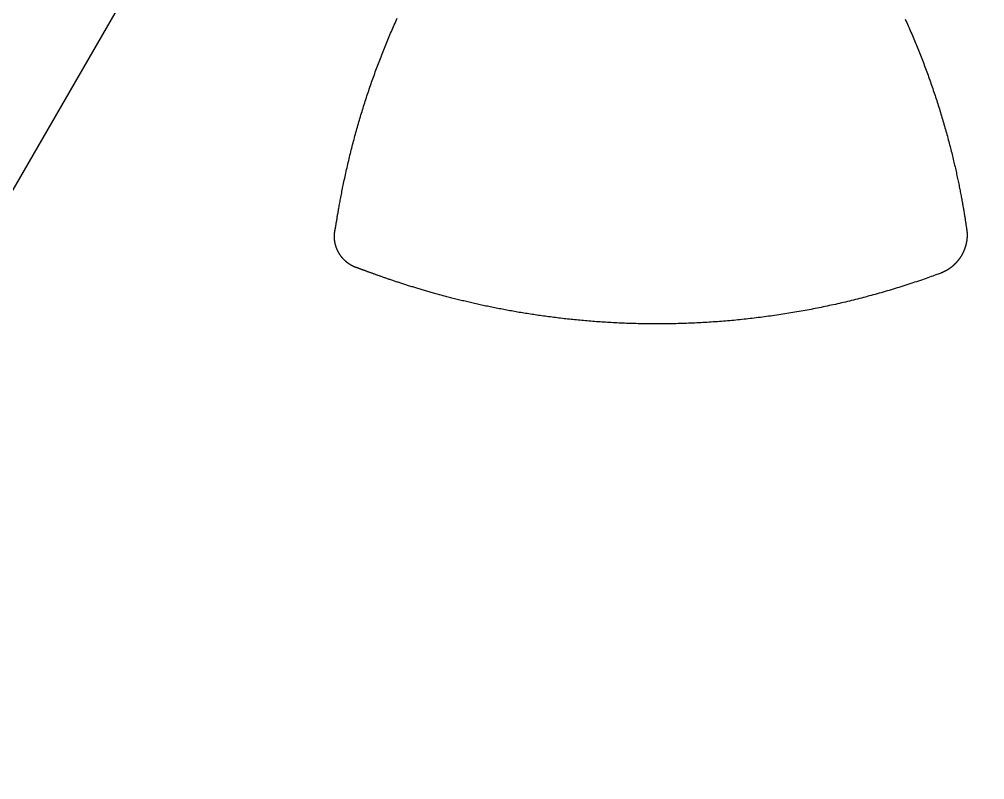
# Model space of a CAD drawing. Extents: x -3 to 136, y 0 to 121.
# Drawn here: x 36 to 57.4, y 58.02 to 74.88 of the extents above; entities that cross this region are included whole.
import ezdxf

# ---------------------------------------------------------------- set-up
doc = ezdxf.new("R2010")
doc.units = 0
doc.layers.get('0').update_dxf_attribs({"linetype": 'CONTINUOUS'})

msp = doc.modelspace()

# ---------------------------------------------------------------- linework, layer by layer
msp.add_lwpolyline([(69.2641, 119.9689, 0.5773503), (64.0679, 119.9689), (-2.5981, 4.5, 0.5773503), (0, 0), (133.332, 0, 0.5773503), (135.9301, 4.5)], format="xyb", close=True)
for points in [[(43.0007, 70.218, 0), (43.0017, 70.2224, 0), (43.0028, 70.2278, 0), (43.004, 70.2342, 0), (43.0054, 70.2414, 0), (43.0068, 70.2496, 0), (43.0084, 70.2587, 0), (43.0101, 70.2687, 0), (43.012, 70.2796, 0), (43.014, 70.2913, 0), (43.0161, 70.3039, 0), (43.0183, 70.3174, 0), (43.0207, 70.3317, 0), (43.0232, 70.3468, 0), (43.0258, 70.3627, 0), (43.0286, 70.3795, 0), (43.0315, 70.397, 0), (43.0345, 70.4154, 0), (43.0377, 70.4345, 0), (43.041, 70.4544, 0), (43.0445, 70.475, 0), (43.0481, 70.4964, 0), (43.0518, 70.5185, 0), (43.0557, 70.5413, 0), (43.0597, 70.5649, 0), (43.0639, 70.5891, 0), (43.0683, 70.614, 0), (43.0727, 70.6397, 0), (43.0774, 70.6659, 0), (43.0821, 70.6929, 0), (43.0871, 70.7204, 0), (43.0922, 70.7487, 0), (43.0974, 70.7775, 0), (43.1028, 70.807, 0), (43.1083, 70.837, 0), (43.1141, 70.8677, 0), (43.1199, 70.8989, 0), (43.126, 70.9307, 0), (43.1322, 70.963, 0), (43.1385, 70.9959, 0), (43.145, 71.0294, 0), (43.1517, 71.0633, 0), (43.1586, 71.0978, 0), (43.1656, 71.1328, 0), (43.1728, 71.1683, 0), (43.1801, 71.2043, 0), (43.1877, 71.2407, 0), (43.1954, 71.2776, 0), (43.2032, 71.315, 0), (43.2113, 71.3527, 0), (43.2195, 71.391, 0), (43.2279, 71.4296, 0), (43.2365, 71.4687, 0), (43.2453, 71.5081, 0), (43.2541, 71.5477, 0), (43.2631, 71.5872, 0), (43.2722, 71.6267, 0), (43.2813, 71.6662, 0), (43.2905, 71.7056, 0), (43.2999, 71.745, 0), (43.3093, 71.7844, 0), (43.3187, 71.8237, 0), (43.3283, 71.863, 0), (43.338, 71.9023, 0), (43.3477, 71.9415, 0), (43.3576, 71.9807, 0), (43.3675, 72.0199, 0), (43.3775, 72.059, 0), (43.3876, 72.0981, 0), (43.3978, 72.1371, 0), (43.408, 72.1762, 0), (43.4184, 72.2151, 0), (43.4288, 72.2541, 0), (43.4393, 72.293, 0), (43.4499, 72.3319, 0), (43.4606, 72.3708, 0), (43.4714, 72.4096, 0), (43.4823, 72.4484, 0), (43.4933, 72.4871, 0), (43.5043, 72.5259, 0), (43.5154, 72.5646, 0), (43.5267, 72.6032, 0), (43.538, 72.6419, 0), (43.5494, 72.6805, 0), (43.5608, 72.719, 0), (43.5724, 72.7576, 0), (43.5841, 72.7961, 0), (43.5958, 72.8345, 0), (43.6076, 72.873, 0), (43.6196, 72.9114, 0), (43.6316, 72.9497, 0), (43.6436, 72.9881, 0), (43.6558, 73.0264, 0), (43.6681, 73.0647, 0), (43.6804, 73.1029, 0), (43.6929, 73.1411, 0), (43.7054, 73.1793, 0), (43.718, 73.2175, 0), (43.7307, 73.2556, 0), (43.7435, 73.2937, 0), (43.7564, 73.3318, 0), (43.7693, 73.3698, 0), (43.7824, 73.4078, 0), (43.7955, 73.4458, 0), (43.8088, 73.4838, 0), (43.8221, 73.5217, 0), (43.8355, 73.5596, 0), (43.849, 73.5974, 0), (43.8625, 73.6353, 0), (43.8762, 73.6731, 0), (43.89, 73.7108, 0), (43.9038, 73.7486, 0), (43.9177, 73.7863, 0), (43.9317, 73.824, 0), (43.9458, 73.8617, 0), (43.96, 73.8993, 0), (43.9743, 73.9369, 0), (43.9887, 73.9745, 0), (44.0031, 74.012, 0), (44.0177, 74.0495, 0), (44.0323, 74.087, 0), (44.047, 74.1245, 0), (44.0618, 74.1619, 0), (44.0767, 74.1993, 0), (44.0917, 74.2367, 0), (44.1068, 74.2741, 0), (44.122, 74.3114, 0), (44.1372, 74.3487, 0), (44.1525, 74.386, 0), (44.168, 74.4232, 0), (44.1835, 74.4604, 0), (44.1991, 74.4976, 0), (44.2147, 74.5347, 0), (44.2305, 74.5718, 0), (44.2463, 74.6089, 0), (44.2623, 74.6459, 0), (44.2783, 74.6829, 0), (44.2944, 74.7198, 0), (44.3106, 74.7568, 0), (44.3268, 74.7936, 0), (44.3432, 74.8304, 0), (44.3596, 74.8672, 0), (44.3761, 74.904, 0)], [(55.6367, 74.8807, 0), (55.6528, 74.8448, 0), (55.6689, 74.8087, 0), (55.685, 74.7727, 0), (55.7009, 74.7366, 0), (55.7168, 74.7005, 0), (55.7325, 74.6644, 0), (55.7482, 74.6282, 0), (55.7638, 74.592, 0), (55.7794, 74.5557, 0), (55.7948, 74.5194, 0), (55.8102, 74.4831, 0), (55.8255, 74.4467, 0), (55.8407, 74.4103, 0), (55.8558, 74.3739, 0), (55.8709, 74.3374, 0), (55.8858, 74.3009, 0), (55.9007, 74.2644, 0), (55.9155, 74.2278, 0), (55.9302, 74.1912, 0), (55.9449, 74.1546, 0), (55.9594, 74.1179, 0), (55.9739, 74.0812, 0), (55.9883, 74.0445, 0), (56.0026, 74.0077, 0), (56.0168, 73.9709, 0), (56.031, 73.9341, 0), (56.045, 73.8972, 0), (56.059, 73.8603, 0), (56.0729, 73.8234, 0), (56.0867, 73.7865, 0), (56.1004, 73.7495, 0), (56.1141, 73.7124, 0), (56.1276, 73.6754, 0), (56.1411, 73.6383, 0), (56.1545, 73.6012, 0), (56.1678, 73.564, 0), (56.181, 73.5269, 0), (56.1942, 73.4896, 0), (56.2072, 73.4524, 0), (56.2202, 73.4151, 0), (56.2331, 73.3778, 0), (56.2459, 73.3405, 0), (56.2586, 73.3031, 0), (56.2713, 73.2657, 0), (56.2838, 73.2283, 0), (56.2963, 73.1909, 0), (56.3087, 73.1534, 0), (56.321, 73.1159, 0), (56.3332, 73.0783, 0), (56.3453, 73.0408, 0), (56.3574, 73.0032, 0), (56.3693, 72.9655, 0), (56.3812, 72.9279, 0), (56.393, 72.8902, 0), (56.4047, 72.8525, 0), (56.4163, 72.8147, 0), (56.4279, 72.777, 0), (56.4393, 72.7392, 0), (56.4507, 72.7014, 0), (56.462, 72.6635, 0), (56.4732, 72.6256, 0), (56.4843, 72.5877, 0), (56.4953, 72.5498, 0), (56.5062, 72.5118, 0), (56.5171, 72.4738, 0), (56.5278, 72.4358, 0), (56.5385, 72.3978, 0), (56.5491, 72.3597, 0), (56.5596, 72.3217, 0), (56.57, 72.2837, 0), (56.5802, 72.2461, 0), (56.5902, 72.2086, 0), (56.6001, 72.1713, 0), (56.6099, 72.1343, 0), (56.6195, 72.0975, 0), (56.629, 72.061, 0), (56.6383, 72.0246, 0), (56.6475, 71.9885, 0), (56.6566, 71.9526, 0), (56.6655, 71.917, 0), (56.6742, 71.8816, 0), (56.6829, 71.8464, 0), (56.6913, 71.8115, 0), (56.6997, 71.7768, 0), (56.7079, 71.7424, 0), (56.716, 71.7082, 0), (56.724, 71.6743, 0), (56.7318, 71.6406, 0), (56.7395, 71.6072, 0), (56.747, 71.574, 0), (56.7545, 71.5411, 0), (56.7618, 71.5085, 0), (56.769, 71.4761, 0), (56.7761, 71.444, 0), (56.783, 71.4121, 0), (56.7898, 71.3805, 0), (56.7965, 71.3492, 0), (56.8031, 71.3182, 0), (56.8096, 71.2874, 0), (56.8159, 71.2569, 0), (56.8222, 71.2267, 0), (56.8283, 71.1968, 0), (56.8343, 71.1671, 0), (56.8402, 71.1378, 0), (56.846, 71.1087, 0), (56.8516, 71.0799, 0), (56.8572, 71.0514, 0), (56.8627, 71.0232, 0), (56.868, 70.9953, 0), (56.8733, 70.9677, 0), (56.8784, 70.9404, 0), (56.8834, 70.9134, 0), (56.8884, 70.8867, 0), (56.8932, 70.8603, 0), (56.898, 70.8342, 0), (56.9026, 70.8084, 0), (56.9072, 70.7829, 0), (56.9116, 70.7578, 0), (56.916, 70.7329, 0), (56.9202, 70.7084, 0), (56.9244, 70.6842, 0), (56.9285, 70.6603, 0), (56.9325, 70.6368, 0), (56.9364, 70.6135, 0), (56.9402, 70.5906, 0), (56.944, 70.5681, 0), (56.9476, 70.5458, 0), (56.9512, 70.5239, 0), (56.9547, 70.5023, 0), (56.9581, 70.4811, 0), (56.9614, 70.4602, 0), (56.9646, 70.4397, 0), (56.9678, 70.4195, 0), (56.9709, 70.3996, 0), (56.9739, 70.3801, 0), (56.9768, 70.3609, 0), (56.9797, 70.3423, 0), (56.9824, 70.3245, 0), (56.9849, 70.3076, 0), (56.9873, 70.2918, 0), (56.9895, 70.2771, 0), (56.9915, 70.2637, 0), (56.9933, 70.2515, 0), (56.9949, 70.2408, 0), (56.9963, 70.2316, 0), (56.9974, 70.2239, 0), (56.9983, 70.218, 0)], [(43.4934, 69.3645, 0), (43.4902, 69.3655, 0), (43.487, 69.3665, 0), (43.4837, 69.3675, 0), (43.4805, 69.3686, 0), (43.4773, 69.3696, 0), (43.4741, 69.3707, 0), (43.4709, 69.3718, 0), (43.4677, 69.3729, 0), (43.4645, 69.374, 0), (43.4613, 69.3752, 0), (43.4582, 69.3763, 0), (43.455, 69.3775, 0), (43.4518, 69.3787, 0), (43.4487, 69.3799, 0), (43.4455, 69.3811, 0), (43.4424, 69.3824, 0), (43.4392, 69.3836, 0), (43.4361, 69.3849, 0), (43.433, 69.3862, 0), (43.4299, 69.3875, 0), (43.4267, 69.3888, 0), (43.4236, 69.3901, 0), (43.4205, 69.3915, 0), (43.4174, 69.3928, 0), (43.4144, 69.3942, 0), (43.4113, 69.3956, 0), (43.4082, 69.397, 0), (43.4051, 69.3984, 0), (43.4021, 69.3999, 0), (43.399, 69.4013, 0), (43.396, 69.4028, 0), (43.393, 69.4043, 0), (43.3899, 69.4058, 0), (43.3869, 69.4073, 0), (43.3839, 69.4088, 0), (43.3809, 69.4104, 0), (43.3779, 69.4119, 0), (43.3749, 69.4135, 0), (43.3719, 69.4151, 0), (43.3689, 69.4167, 0), (43.366, 69.4183, 0), (43.363, 69.42, 0), (43.36, 69.4216, 0), (43.3571, 69.4233, 0), (43.3542, 69.425, 0), (43.3512, 69.4266, 0), (43.3483, 69.4284, 0), (43.3454, 69.4301, 0), (43.3425, 69.4318, 0), (43.3396, 69.4336, 0), (43.3367, 69.4353, 0), (43.3338, 69.4371, 0), (43.3309, 69.4389, 0), (43.3281, 69.4407, 0), (43.3252, 69.4425, 0), (43.3224, 69.4443, 0), (43.3195, 69.4462, 0), (43.3167, 69.448, 0), (43.3139, 69.4499, 0), (43.3111, 69.4518, 0), (43.3082, 69.4537, 0), (43.3054, 69.4556, 0), (43.3027, 69.4575, 0), (43.2999, 69.4595, 0), (43.2971, 69.4614, 0), (43.2944, 69.4634, 0), (43.2916, 69.4654, 0), (43.2889, 69.4674, 0), (43.2861, 69.4694, 0), (43.2834, 69.4714, 0), (43.2807, 69.4734, 0), (43.278, 69.4755, 0), (43.2753, 69.4775, 0), (43.2726, 69.4796, 0), (43.2699, 69.4817, 0), (43.2673, 69.4838, 0), (43.2646, 69.4859, 0), (43.2619, 69.488, 0), (43.2593, 69.4902, 0), (43.2567, 69.4923, 0), (43.2541, 69.4945, 0), (43.2515, 69.4966, 0), (43.2489, 69.4988, 0), (43.2463, 69.501, 0), (43.2437, 69.5032, 0), (43.2411, 69.5054, 0), (43.2386, 69.5076, 0), (43.236, 69.5099, 0), (43.2335, 69.5121, 0), (43.231, 69.5144, 0), (43.2285, 69.5167, 0), (43.226, 69.519, 0), (43.2235, 69.5212, 0), (43.221, 69.5236, 0), (43.2185, 69.5259, 0), (43.2161, 69.5282, 0), (43.2136, 69.5305, 0), (43.2112, 69.5329, 0), (43.2087, 69.5353, 0), (43.2063, 69.5376, 0), (43.2039, 69.54, 0), (43.2015, 69.5424, 0), (43.1991, 69.5448, 0), (43.1968, 69.5472, 0), (43.1944, 69.5497, 0), (43.1921, 69.5521, 0), (43.1897, 69.5546, 0), (43.1874, 69.557, 0), (43.1851, 69.5595, 0), (43.1828, 69.562, 0), (43.1805, 69.5645, 0), (43.1782, 69.567, 0), (43.1759, 69.5695, 0), (43.1737, 69.572, 0), (43.1714, 69.5745, 0), (43.1692, 69.5771, 0), (43.1669, 69.5796, 0), (43.1647, 69.5822, 0), (43.1625, 69.5848, 0), (43.1603, 69.5874, 0), (43.1582, 69.59, 0), (43.156, 69.5926, 0), (43.1538, 69.5952, 0), (43.1517, 69.5978, 0), (43.1496, 69.6004, 0), (43.1474, 69.6031, 0), (43.1453, 69.6057, 0), (43.1432, 69.6084, 0), (43.1411, 69.6111, 0), (43.1391, 69.6138, 0), (43.137, 69.6164, 0), (43.135, 69.6191, 0), (43.1329, 69.6219, 0), (43.1309, 69.6246, 0), (43.1289, 69.6273, 0), (43.1269, 69.63, 0), (43.1249, 69.6328, 0), (43.1229, 69.6355, 0), (43.121, 69.6383, 0), (43.119, 69.6411, 0), (43.1171, 69.6439, 0), (43.1151, 69.6466, 0), (43.1132, 69.6494, 0), (43.1113, 69.6523, 0), (43.1094, 69.6551, 0), (43.1076, 69.6579, 0), (43.1057, 69.6607, 0), (43.1038, 69.6636, 0), (43.102, 69.6664, 0), (43.1002, 69.6693, 0), (43.0984, 69.6722, 0), (43.0966, 69.675, 0), (43.0948, 69.6779, 0), (43.093, 69.6808, 0), (43.0912, 69.6837, 0), (43.0895, 69.6866, 0), (43.0877, 69.6895, 0), (43.086, 69.6925, 0), (43.0843, 69.6954, 0), (43.0826, 69.6983, 0), (43.0809, 69.7013, 0), (43.0793, 69.7042, 0), (43.0776, 69.7072, 0), (43.076, 69.7102, 0), (43.0743, 69.7132, 0), (43.0727, 69.7161, 0), (43.0711, 69.7191, 0), (43.0695, 69.7221, 0), (43.0679, 69.7251, 0), (43.0664, 69.7281, 0), (43.0648, 69.7312, 0), (43.0633, 69.7342, 0), (43.0618, 69.7372, 0), (43.0603, 69.7402, 0), (43.0588, 69.7433, 0), (43.0573, 69.7463, 0), (43.0558, 69.7494, 0), (43.0544, 69.7525, 0), (43.0529, 69.7555, 0), (43.0515, 69.7586, 0), (43.0501, 69.7617, 0), (43.0487, 69.7648, 0), (43.0473, 69.7679, 0), (43.0459, 69.771, 0), (43.0446, 69.7741, 0), (43.0433, 69.7772, 0), (43.0419, 69.7803, 0), (43.0406, 69.7834, 0), (43.0393, 69.7866, 0), (43.038, 69.7897, 0), (43.0368, 69.7928, 0), (43.0355, 69.796, 0), (43.0343, 69.7991, 0), (43.033, 69.8023, 0), (43.0318, 69.8055, 0), (43.0306, 69.8086, 0), (43.0294, 69.8118, 0), (43.0283, 69.815, 0), (43.0271, 69.8182, 0), (43.026, 69.8213, 0), (43.0248, 69.8245, 0), (43.0237, 69.8277, 0), (43.0226, 69.8309, 0), (43.0215, 69.8342, 0), (43.0205, 69.8374, 0), (43.0194, 69.8406, 0), (43.0184, 69.8438, 0), (43.0174, 69.847, 0), (43.0163, 69.8503, 0), (43.0153, 69.8535, 0), (43.0144, 69.8567, 0), (43.0134, 69.86, 0), (43.0124, 69.8632, 0), (43.0115, 69.8665, 0), (43.0106, 69.8698, 0), (43.0097, 69.873, 0), (43.0088, 69.8763, 0), (43.0079, 69.8796, 0), (43.007, 69.8828, 0), (43.0062, 69.8861, 0), (43.0054, 69.8894, 0), (43.0045, 69.8927, 0), (43.0037, 69.896, 0), (43.003, 69.8993, 0), (43.0022, 69.9026, 0), (43.0014, 69.9059, 0), (43.0007, 69.9092, 0), (43, 69.9125, 0), (42.9992, 69.9158, 0), (42.9985, 69.9191, 0), (42.9979, 69.9224, 0), (42.9972, 69.9258, 0), (42.9965, 69.9291, 0), (42.9959, 69.9324, 0), (42.9953, 69.9357, 0), (42.9947, 69.9391, 0), (42.9941, 69.9424, 0), (42.9935, 69.9458, 0), (42.993, 69.9491, 0), (42.9924, 69.9525, 0), (42.9919, 69.9558, 0), (42.9914, 69.9592, 0), (42.9909, 69.9625, 0), (42.9904, 69.9659, 0), (42.9899, 69.9692, 0), (42.9895, 69.9726, 0), (42.9891, 69.976, 0), (42.9886, 69.9793, 0), (42.9882, 69.9827, 0), (42.9878, 69.9861, 0), (42.9875, 69.9894, 0), (42.9871, 69.9928, 0), (42.9868, 69.9962, 0), (42.9865, 69.9995, 0), (42.9862, 70.0029, 0), (42.9859, 70.0063, 0), (42.9856, 70.0097, 0), (42.9853, 70.0131, 0), (42.9851, 70.0164, 0), (42.9849, 70.0198, 0), (42.9847, 70.0232, 0), (42.9845, 70.0266, 0), (42.9843, 70.03, 0), (42.9841, 70.0333, 0), (42.984, 70.0367, 0), (42.9838, 70.0401, 0), (42.9837, 70.0435, 0), (42.9836, 70.0469, 0), (42.9835, 70.0503, 0), (42.9835, 70.0536, 0), (42.9834, 70.057, 0), (42.9834, 70.0604, 0), (42.9834, 70.0638, 0), (42.9834, 70.0672, 0), (42.9834, 70.0706, 0), (42.9834, 70.0739, 0), (42.9835, 70.0773, 0), (42.9836, 70.0807, 0), (42.9836, 70.0841, 0), (42.9837, 70.0875, 0), (42.9839, 70.0908, 0), (42.984, 70.0942, 0), (42.9841, 70.0976, 0), (42.9843, 70.101, 0), (42.9845, 70.1043, 0), (42.9847, 70.1077, 0), (42.9849, 70.1111, 0), (42.9851, 70.1145, 0), (42.9854, 70.1178, 0), (42.9856, 70.1212, 0), (42.9859, 70.1246, 0), (42.9862, 70.1279, 0), (42.9865, 70.1313, 0), (42.9869, 70.1347, 0), (42.9872, 70.138, 0), (42.9876, 70.1414, 0), (42.988, 70.1447, 0), (42.9884, 70.1481, 0), (42.9888, 70.1515, 0), (42.9892, 70.1548, 0), (42.9897, 70.1582, 0), (42.9901, 70.1615, 0), (42.9906, 70.1648, 0), (42.9911, 70.1682, 0), (42.9916, 70.1715, 0), (42.9922, 70.1749, 0), (42.9927, 70.1782, 0), (42.9933, 70.1815, 0), (42.9939, 70.1849, 0), (42.9945, 70.1882, 0), (42.9951, 70.1915, 0), (42.9957, 70.1948, 0), (42.9964, 70.1981, 0), (42.9971, 70.2015, 0), (42.9978, 70.2048, 0), (42.9985, 70.2081, 0), (42.9992, 70.2114, 0), (42.9999, 70.2147, 0), (43.0007, 70.218, 0)], [(56.9983, 70.218, 0), (56.9989, 70.2142, 0), (56.9994, 70.2105, 0), (56.9999, 70.2067, 0), (57.0004, 70.2029, 0), (57.0009, 70.1992, 0), (57.0014, 70.1954, 0), (57.0019, 70.1917, 0), (57.0023, 70.1879, 0), (57.0027, 70.1841, 0), (57.0031, 70.1803, 0), (57.0035, 70.1766, 0), (57.0039, 70.1728, 0), (57.0042, 70.169, 0), (57.0045, 70.1652, 0), (57.0048, 70.1615, 0), (57.0051, 70.1577, 0), (57.0054, 70.1539, 0), (57.0057, 70.1501, 0), (57.0059, 70.1463, 0), (57.0061, 70.1426, 0), (57.0063, 70.1388, 0), (57.0065, 70.135, 0), (57.0067, 70.1312, 0), (57.0069, 70.1274, 0), (57.007, 70.1236, 0), (57.0071, 70.1198, 0), (57.0072, 70.116, 0), (57.0073, 70.1122, 0), (57.0074, 70.1084, 0), (57.0074, 70.1046, 0), (57.0075, 70.1009, 0), (57.0075, 70.0971, 0), (57.0075, 70.0933, 0), (57.0075, 70.0895, 0), (57.0074, 70.0857, 0), (57.0074, 70.0819, 0), (57.0073, 70.0781, 0), (57.0072, 70.0743, 0), (57.0071, 70.0705, 0), (57.007, 70.0667, 0), (57.0069, 70.0629, 0), (57.0067, 70.0591, 0), (57.0065, 70.0553, 0), (57.0063, 70.0515, 0), (57.0061, 70.0477, 0), (57.0059, 70.044, 0), (57.0057, 70.0402, 0), (57.0054, 70.0364, 0), (57.0052, 70.0326, 0), (57.0049, 70.0288, 0), (57.0046, 70.025, 0), (57.0043, 70.0212, 0), (57.0039, 70.0174, 0), (57.0036, 70.0137, 0), (57.0032, 70.0099, 0), (57.0028, 70.0061, 0), (57.0024, 70.0023, 0), (57.002, 69.9986, 0), (57.0016, 69.9948, 0), (57.0011, 69.991, 0), (57.0006, 69.9872, 0), (57.0002, 69.9835, 0), (56.9997, 69.9797, 0), (56.9991, 69.9759, 0), (56.9986, 69.9722, 0), (56.9981, 69.9684, 0), (56.9975, 69.9647, 0), (56.9969, 69.9609, 0), (56.9963, 69.9571, 0), (56.9957, 69.9534, 0), (56.9951, 69.9497, 0), (56.9944, 69.9459, 0), (56.9938, 69.9422, 0), (56.9931, 69.9384, 0), (56.9924, 69.9347, 0), (56.9917, 69.931, 0), (56.991, 69.9272, 0), (56.9902, 69.9235, 0), (56.9895, 69.9198, 0), (56.9887, 69.9161, 0), (56.9879, 69.9124, 0), (56.9871, 69.9086, 0), (56.9863, 69.9049, 0), (56.9855, 69.9012, 0), (56.9846, 69.8975, 0), (56.9837, 69.8938, 0), (56.9829, 69.8901, 0), (56.982, 69.8864, 0), (56.981, 69.8828, 0), (56.9801, 69.8791, 0), (56.9792, 69.8754, 0), (56.9782, 69.8717, 0), (56.9772, 69.8681, 0), (56.9763, 69.8644, 0), (56.9752, 69.8607, 0), (56.9742, 69.8571, 0), (56.9732, 69.8534, 0), (56.9721, 69.8498, 0), (56.9711, 69.8461, 0), (56.97, 69.8425, 0), (56.9689, 69.8388, 0), (56.9678, 69.8352, 0), (56.9667, 69.8316, 0), (56.9655, 69.828, 0), (56.9644, 69.8243, 0), (56.9632, 69.8207, 0), (56.962, 69.8171, 0), (56.9608, 69.8135, 0), (56.9596, 69.8099, 0), (56.9584, 69.8063, 0), (56.9571, 69.8027, 0), (56.9558, 69.7992, 0), (56.9546, 69.7956, 0), (56.9533, 69.792, 0), (56.952, 69.7884, 0), (56.9507, 69.7849, 0), (56.9493, 69.7813, 0), (56.948, 69.7778, 0), (56.9466, 69.7742, 0), (56.9452, 69.7707, 0), (56.9438, 69.7672, 0), (56.9424, 69.7636, 0), (56.941, 69.7601, 0), (56.9396, 69.7566, 0), (56.9381, 69.7531, 0), (56.9366, 69.7496, 0), (56.9352, 69.7461, 0), (56.9337, 69.7426, 0), (56.9321, 69.7391, 0), (56.9306, 69.7356, 0), (56.9291, 69.7321, 0), (56.9275, 69.7287, 0), (56.926, 69.7252, 0), (56.9244, 69.7217, 0), (56.9228, 69.7183, 0), (56.9212, 69.7148, 0), (56.9196, 69.7114, 0), (56.9179, 69.708, 0), (56.9163, 69.7045, 0), (56.9146, 69.7011, 0), (56.9129, 69.6977, 0), (56.9112, 69.6943, 0), (56.9095, 69.6909, 0), (56.9078, 69.6875, 0), (56.9061, 69.6841, 0), (56.9043, 69.6808, 0), (56.9025, 69.6774, 0), (56.9008, 69.674, 0), (56.899, 69.6707, 0), (56.8972, 69.6673, 0), (56.8954, 69.664, 0), (56.8935, 69.6607, 0), (56.8917, 69.6574, 0), (56.8898, 69.654, 0), (56.8879, 69.6507, 0), (56.8861, 69.6474, 0), (56.8842, 69.6441, 0), (56.8823, 69.6409, 0), (56.8803, 69.6376, 0), (56.8784, 69.6343, 0), (56.8764, 69.6311, 0), (56.8745, 69.6278, 0), (56.8725, 69.6246, 0), (56.8705, 69.6213, 0), (56.8685, 69.6181, 0), (56.8665, 69.6149, 0), (56.8645, 69.6117, 0), (56.8624, 69.6085, 0), (56.8604, 69.6053, 0), (56.8583, 69.6021, 0), (56.8562, 69.5989, 0), (56.8541, 69.5958, 0), (56.852, 69.5926, 0), (56.8499, 69.5895, 0), (56.8478, 69.5863, 0), (56.8456, 69.5832, 0), (56.8435, 69.5801, 0), (56.8413, 69.577, 0), (56.8391, 69.5739, 0), (56.8369, 69.5708, 0), (56.8347, 69.5677, 0), (56.8325, 69.5646, 0), (56.8302, 69.5615, 0), (56.828, 69.5585, 0), (56.8257, 69.5554, 0), (56.8235, 69.5524, 0), (56.8212, 69.5493, 0), (56.8189, 69.5463, 0), (56.8166, 69.5433, 0), (56.8143, 69.5403, 0), (56.8119, 69.5373, 0), (56.8096, 69.5343, 0), (56.8072, 69.5314, 0), (56.8049, 69.5284, 0), (56.8025, 69.5254, 0), (56.8001, 69.5225, 0), (56.7977, 69.5196, 0), (56.7953, 69.5166, 0), (56.7928, 69.5137, 0), (56.7904, 69.5108, 0), (56.7879, 69.5079, 0), (56.7855, 69.505, 0), (56.783, 69.5021, 0), (56.7805, 69.4993, 0), (56.778, 69.4964, 0), (56.7755, 69.4936, 0), (56.773, 69.4908, 0), (56.7704, 69.4879, 0), (56.7679, 69.4851, 0), (56.7653, 69.4823, 0), (56.7628, 69.4795, 0), (56.7602, 69.4767, 0), (56.7576, 69.474, 0), (56.755, 69.4712, 0), (56.7524, 69.4685, 0), (56.7497, 69.4657, 0), (56.7471, 69.463, 0), (56.7444, 69.4603, 0), (56.7418, 69.4576, 0), (56.7391, 69.4549, 0), (56.7364, 69.4522, 0), (56.7337, 69.4495, 0), (56.731, 69.4468, 0), (56.7283, 69.4442, 0), (56.7256, 69.4415, 0), (56.7228, 69.4389, 0), (56.7201, 69.4363, 0), (56.7173, 69.4337, 0), (56.7145, 69.4311, 0), (56.7117, 69.4285, 0), (56.7089, 69.4259, 0), (56.7061, 69.4234, 0), (56.7033, 69.4208, 0), (56.7005, 69.4183, 0), (56.6976, 69.4158, 0), (56.6948, 69.4132, 0), (56.6919, 69.4107, 0), (56.6891, 69.4083, 0), (56.6862, 69.4058, 0), (56.6833, 69.4033, 0), (56.6804, 69.4009, 0), (56.6775, 69.3984, 0), (56.6746, 69.396, 0), (56.6716, 69.3936, 0), (56.6687, 69.3912, 0), (56.6657, 69.3888, 0), (56.6628, 69.3864, 0), (56.6598, 69.384, 0), (56.6568, 69.3817, 0), (56.6538, 69.3794, 0), (56.6508, 69.377, 0), (56.6478, 69.3747, 0), (56.6448, 69.3724, 0), (56.6418, 69.3701, 0), (56.6387, 69.3679, 0), (56.6357, 69.3656, 0), (56.6326, 69.3634, 0), (56.6296, 69.3611, 0), (56.6265, 69.3589, 0), (56.6234, 69.3567, 0), (56.6203, 69.3545, 0), (56.6172, 69.3523, 0), (56.6141, 69.3501, 0), (56.611, 69.348, 0), (56.6078, 69.3459, 0), (56.6047, 69.3437, 0), (56.6016, 69.3416, 0), (56.5984, 69.3395, 0), (56.5952, 69.3374, 0), (56.5921, 69.3354, 0), (56.5889, 69.3333, 0), (56.5857, 69.3313, 0), (56.5825, 69.3292, 0), (56.5793, 69.3272, 0), (56.576, 69.3252, 0), (56.5728, 69.3232, 0), (56.5696, 69.3213, 0), (56.5663, 69.3193, 0), (56.5631, 69.3174, 0), (56.5598, 69.3154, 0), (56.5566, 69.3135, 0), (56.5533, 69.3116, 0), (56.55, 69.3097, 0), (56.5467, 69.3078, 0), (56.5434, 69.306, 0), (56.5401, 69.3042, 0), (56.5368, 69.3023, 0), (56.5334, 69.3005, 0), (56.5301, 69.2987, 0), (56.5268, 69.2969, 0), (56.5234, 69.2952, 0), (56.5201, 69.2934, 0), (56.5167, 69.2917, 0), (56.5133, 69.29, 0), (56.51, 69.2882, 0), (56.5066, 69.2866, 0), (56.5032, 69.2849, 0), (56.4998, 69.2832, 0), (56.4964, 69.2816, 0), (56.4929, 69.2799, 0), (56.4895, 69.2783, 0), (56.4861, 69.2767, 0), (56.4826, 69.2751, 0), (56.4792, 69.2736, 0), (56.4757, 69.272, 0), (56.4723, 69.2705, 0), (56.4688, 69.269, 0), (56.4653, 69.2675, 0), (56.4619, 69.266, 0), (56.4584, 69.2645, 0), (56.4549, 69.263, 0), (56.4514, 69.2616, 0), (56.4479, 69.2602, 0), (56.4444, 69.2588, 0), (56.4408, 69.2574, 0), (56.4373, 69.256, 0), (56.4338, 69.2546, 0), (56.4302, 69.2533, 0), (56.4267, 69.252, 0)], [(56.4267, 69.252, 0), (56.4093, 69.2456, 0), (56.3889, 69.238, 0), (56.3656, 69.2294, 0), (56.3396, 69.2199, 0), (56.3112, 69.2096, 0), (56.2804, 69.1984, 0), (56.2475, 69.1865, 0), (56.2127, 69.174, 0), (56.1762, 69.161, 0), (56.1381, 69.1474, 0), (56.0987, 69.1335, 0), (56.0582, 69.1193, 0), (56.0167, 69.1049, 0), (55.9744, 69.0903, 0), (55.9316, 69.0757, 0), (55.8884, 69.0611, 0), (55.8451, 69.0466, 0), (55.8018, 69.0322, 0), (55.7584, 69.0179, 0), (55.715, 69.0037, 0), (55.6716, 68.9897, 0), (55.6281, 68.9757, 0), (55.5846, 68.9619, 0), (55.5411, 68.9482, 0), (55.4975, 68.9346, 0), (55.4539, 68.9211, 0), (55.4103, 68.9077, 0), (55.3666, 68.8944, 0), (55.3229, 68.8813, 0), (55.2792, 68.8682, 0), (55.2354, 68.8553, 0), (55.1916, 68.8425, 0), (55.1478, 68.8298, 0), (55.1039, 68.8172, 0), (55.0601, 68.8047, 0), (55.0161, 68.7923, 0), (54.9722, 68.7801, 0), (54.9282, 68.7679, 0), (54.8842, 68.7559, 0), (54.8401, 68.744, 0), (54.796, 68.7322, 0), (54.7519, 68.7205, 0), (54.7078, 68.7089, 0), (54.6636, 68.6975, 0), (54.6194, 68.6861, 0), (54.5752, 68.6749, 0), (54.5309, 68.6637, 0), (54.4866, 68.6527, 0), (54.4423, 68.6418, 0), (54.398, 68.631, 0), (54.3536, 68.6204, 0), (54.3092, 68.6098, 0), (54.2648, 68.5994, 0), (54.2204, 68.589, 0), (54.1759, 68.5788, 0), (54.1314, 68.5687, 0), (54.0869, 68.5587, 0), (54.0424, 68.5488, 0), (53.9978, 68.5391, 0), (53.9532, 68.5294, 0), (53.9086, 68.5199, 0), (53.864, 68.5105, 0), (53.8193, 68.5012, 0), (53.7747, 68.492, 0), (53.73, 68.4829, 0), (53.6853, 68.4739, 0), (53.6405, 68.4651, 0), (53.5957, 68.4563, 0), (53.551, 68.4477, 0), (53.5061, 68.4392, 0), (53.4613, 68.4308, 0), (53.4165, 68.4225, 0), (53.3716, 68.4143, 0), (53.3267, 68.4063, 0), (53.2818, 68.3983, 0), (53.2369, 68.3905, 0), (53.1919, 68.3828, 0), (53.147, 68.3751, 0), (53.102, 68.3677, 0), (53.057, 68.3603, 0), (53.0119, 68.353, 0), (52.9669, 68.3459, 0), (52.9218, 68.3388, 0), (52.8768, 68.3319, 0), (52.8317, 68.3251, 0), (52.7866, 68.3184, 0), (52.7414, 68.3118, 0), (52.6963, 68.3053, 0), (52.6511, 68.299, 0), (52.606, 68.2927, 0), (52.5608, 68.2866, 0), (52.5156, 68.2806, 0), (52.4703, 68.2747, 0), (52.4251, 68.2689, 0), (52.3798, 68.2632, 0), (52.3346, 68.2577, 0), (52.2893, 68.2522, 0), (52.244, 68.2469, 0), (52.1987, 68.2417, 0), (52.1534, 68.2366, 0), (52.108, 68.2316, 0), (52.0627, 68.2267, 0), (52.0173, 68.2219, 0), (51.972, 68.2173, 0), (51.9266, 68.2127, 0), (51.8812, 68.2083, 0), (51.8358, 68.204, 0), (51.7903, 68.1998, 0), (51.7449, 68.1957, 0), (51.6995, 68.1918, 0), (51.654, 68.1879, 0), (51.6086, 68.1842, 0), (51.5631, 68.1806, 0), (51.5176, 68.177, 0), (51.4721, 68.1736, 0), (51.4266, 68.1704, 0), (51.3811, 68.1672, 0), (51.3356, 68.1641, 0), (51.2901, 68.1612, 0), (51.2445, 68.1584, 0), (51.199, 68.1556, 0), (51.1534, 68.153, 0), (51.1079, 68.1505, 0), (51.0623, 68.1482, 0), (51.0167, 68.1459, 0), (50.9712, 68.1438, 0), (50.9256, 68.1417, 0), (50.88, 68.1398, 0), (50.8344, 68.138, 0), (50.7888, 68.1363, 0), (50.7432, 68.1347, 0), (50.6976, 68.1333, 0), (50.652, 68.1319, 0), (50.6063, 68.1307, 0), (50.5608, 68.1296, 0), (50.5154, 68.1286, 0), (50.47, 68.1277, 0), (50.4248, 68.1269, 0), (50.3797, 68.1262, 0), (50.3347, 68.1257, 0), (50.2898, 68.1253, 0), (50.2451, 68.1249, 0), (50.2004, 68.1247, 0), (50.1558, 68.1246, 0), (50.1114, 68.1246, 0), (50.067, 68.1247, 0), (50.0228, 68.1249, 0), (49.9787, 68.1253, 0), (49.9346, 68.1257, 0), (49.8907, 68.1262, 0), (49.8469, 68.1268, 0), (49.8033, 68.1276, 0), (49.7597, 68.1284, 0), (49.7163, 68.1294, 0), (49.6729, 68.1304, 0), (49.6297, 68.1316, 0), (49.5866, 68.1328, 0), (49.5436, 68.1341, 0), (49.5007, 68.1356, 0), (49.4579, 68.1371, 0), (49.4153, 68.1387, 0), (49.3727, 68.1405, 0), (49.3303, 68.1423, 0), (49.288, 68.1442, 0), (49.2458, 68.1462, 0), (49.2037, 68.1483, 0), (49.1618, 68.1505, 0), (49.1199, 68.1527, 0), (49.0782, 68.1551, 0), (49.0366, 68.1576, 0), (48.9951, 68.1601, 0), (48.9538, 68.1627, 0), (48.9125, 68.1654, 0), (48.8714, 68.1682, 0), (48.8304, 68.1711, 0), (48.7895, 68.1741, 0), (48.7487, 68.1771, 0), (48.7081, 68.1803, 0), (48.6676, 68.1835, 0), (48.6272, 68.1868, 0), (48.5869, 68.1902, 0), (48.5467, 68.1936, 0), (48.5067, 68.1971, 0), (48.4668, 68.2007, 0), (48.427, 68.2044, 0), (48.3874, 68.2082, 0), (48.3478, 68.212, 0), (48.3084, 68.2159, 0), (48.2691, 68.2199, 0), (48.23, 68.224, 0), (48.1909, 68.2281, 0), (48.152, 68.2323, 0), (48.1132, 68.2366, 0), (48.0746, 68.2409, 0), (48.036, 68.2453, 0), (47.9976, 68.2498, 0), (47.9593, 68.2543, 0), (47.9212, 68.2589, 0), (47.8832, 68.2636, 0), (47.8453, 68.2683, 0), (47.8075, 68.2731, 0), (47.7699, 68.278, 0), (47.7324, 68.2829, 0), (47.695, 68.2879, 0), (47.6578, 68.2929, 0), (47.6206, 68.298, 0), (47.5837, 68.3032, 0), (47.5468, 68.3084, 0), (47.5101, 68.3137, 0), (47.4735, 68.319, 0), (47.4371, 68.3244, 0), (47.4007, 68.3299, 0), (47.3645, 68.3354, 0), (47.3285, 68.3409, 0), (47.2926, 68.3465, 0), (47.2568, 68.3522, 0), (47.2211, 68.3579, 0), (47.1856, 68.3636, 0), (47.1502, 68.3694, 0), (47.115, 68.3753, 0), (47.0799, 68.3812, 0), (47.0449, 68.3871, 0), (47.0101, 68.3931, 0), (46.9754, 68.3992, 0), (46.9408, 68.4052, 0), (46.9064, 68.4114, 0), (46.8721, 68.4175, 0), (46.838, 68.4237, 0), (46.8039, 68.43, 0), (46.7701, 68.4363, 0), (46.7363, 68.4426, 0), (46.7027, 68.449, 0), (46.6693, 68.4554, 0), (46.636, 68.4618, 0), (46.6028, 68.4683, 0), (46.5698, 68.4748, 0), (46.5369, 68.4814, 0), (46.5042, 68.488, 0), (46.4716, 68.4946, 0), (46.4391, 68.5013, 0), (46.4068, 68.5079, 0), (46.3746, 68.5147, 0), (46.3426, 68.5214, 0), (46.3107, 68.5282, 0), (46.2789, 68.535, 0), (46.2473, 68.5418, 0), (46.2159, 68.5486, 0), (46.1846, 68.5555, 0), (46.1534, 68.5624, 0), (46.1224, 68.5694, 0), (46.0915, 68.5763, 0), (46.0608, 68.5833, 0), (46.0302, 68.5903, 0), (45.9998, 68.5973, 0), (45.9695, 68.6044, 0), (45.9394, 68.6114, 0), (45.9094, 68.6185, 0), (45.8796, 68.6256, 0), (45.8499, 68.6327, 0), (45.8204, 68.6398, 0), (45.791, 68.647, 0), (45.7617, 68.6541, 0), (45.7326, 68.6613, 0), (45.7037, 68.6685, 0), (45.6749, 68.6757, 0), (45.6463, 68.6829, 0), (45.6178, 68.6901, 0), (45.5895, 68.6973, 0), (45.5613, 68.7046, 0), (45.5333, 68.7118, 0), (45.5054, 68.7191, 0), (45.4777, 68.7263, 0), (45.4501, 68.7336, 0), (45.4227, 68.7409, 0), (45.3955, 68.7481, 0), (45.3684, 68.7554, 0), (45.3414, 68.7627, 0), (45.3147, 68.77, 0), (45.288, 68.7773, 0), (45.2616, 68.7846, 0), (45.2352, 68.7918, 0), (45.2091, 68.7991, 0), (45.1831, 68.8064, 0), (45.1572, 68.8137, 0), (45.1315, 68.821, 0), (45.106, 68.8282, 0), (45.0807, 68.8355, 0), (45.0554, 68.8427, 0), (45.0304, 68.85, 0), (45.0055, 68.8572, 0), (44.9808, 68.8645, 0), (44.9562, 68.8717, 0), (44.9318, 68.8789, 0), (44.9075, 68.8861, 0), (44.8835, 68.8933, 0), (44.8595, 68.9005, 0), (44.8358, 68.9076, 0), (44.8122, 68.9148, 0), (44.7887, 68.9219, 0), (44.7655, 68.9291, 0), (44.7424, 68.9362, 0), (44.7194, 68.9432, 0), (44.6966, 68.9503, 0), (44.674, 68.9574, 0), (44.6516, 68.9644, 0), (44.6293, 68.9714, 0), (44.6072, 68.9784, 0), (44.5852, 68.9853, 0), (44.5634, 68.9923, 0), (44.5418, 68.9992, 0), (44.5204, 69.0061, 0), (44.4991, 69.013, 0), (44.478, 69.0198, 0), (44.457, 69.0266, 0), (44.4362, 69.0334, 0), (44.4156, 69.0402, 0), (44.3952, 69.0469, 0), (44.3749, 69.0536, 0), (44.3548, 69.0602, 0), (44.3349, 69.0669, 0), (44.3151, 69.0735, 0), (44.2955, 69.0801, 0), (44.2761, 69.0866, 0), (44.2569, 69.0931, 0), (44.2378, 69.0995, 0), (44.2189, 69.106, 0), (44.2001, 69.1124, 0), (44.1816, 69.1187, 0), (44.1632, 69.125, 0), (44.145, 69.1313, 0), (44.127, 69.1375, 0), (44.1091, 69.1437, 0), (44.0914, 69.1499, 0), (44.0739, 69.156, 0), (44.0566, 69.162, 0), (44.0394, 69.168, 0), (44.0224, 69.174, 0), (44.0056, 69.1799, 0), (43.989, 69.1858, 0), (43.9725, 69.1916, 0), (43.9563, 69.1974, 0), (43.9402, 69.2031, 0), (43.9242, 69.2088, 0), (43.9085, 69.2144, 0), (43.8929, 69.22, 0), (43.8776, 69.2255, 0), (43.8624, 69.231, 0), (43.8473, 69.2364, 0), (43.8325, 69.2418, 0), (43.8178, 69.2471, 0), (43.8033, 69.2523, 0), (43.789, 69.2575, 0), (43.7749, 69.2626, 0), (43.761, 69.2677, 0), (43.7472, 69.2727, 0), (43.7337, 69.2777, 0), (43.7203, 69.2826, 0), (43.7071, 69.2874, 0), (43.6941, 69.2921, 0), (43.6815, 69.2968, 0), (43.6691, 69.3013, 0), (43.6571, 69.3057, 0), (43.6453, 69.31, 0), (43.6339, 69.3142, 0), (43.6229, 69.3183, 0), (43.6121, 69.3222, 0), (43.6018, 69.326, 0), (43.5918, 69.3296, 0), (43.5822, 69.3332, 0), (43.5729, 69.3365, 0), (43.5641, 69.3397, 0), (43.5557, 69.3428, 0), (43.5477, 69.3457, 0), (43.5402, 69.3484, 0), (43.5331, 69.3509, 0), (43.5264, 69.3533, 0), (43.5202, 69.3555, 0), (43.5145, 69.3575, 0), (43.5093, 69.3593, 0), (43.5045, 69.3609, 0), (43.5003, 69.3623, 0), (43.4966, 69.3635, 0), (43.4934, 69.3645, 0)]]:
    msp.add_polyline3d(points)

doc.saveas('drawing.dxf')
